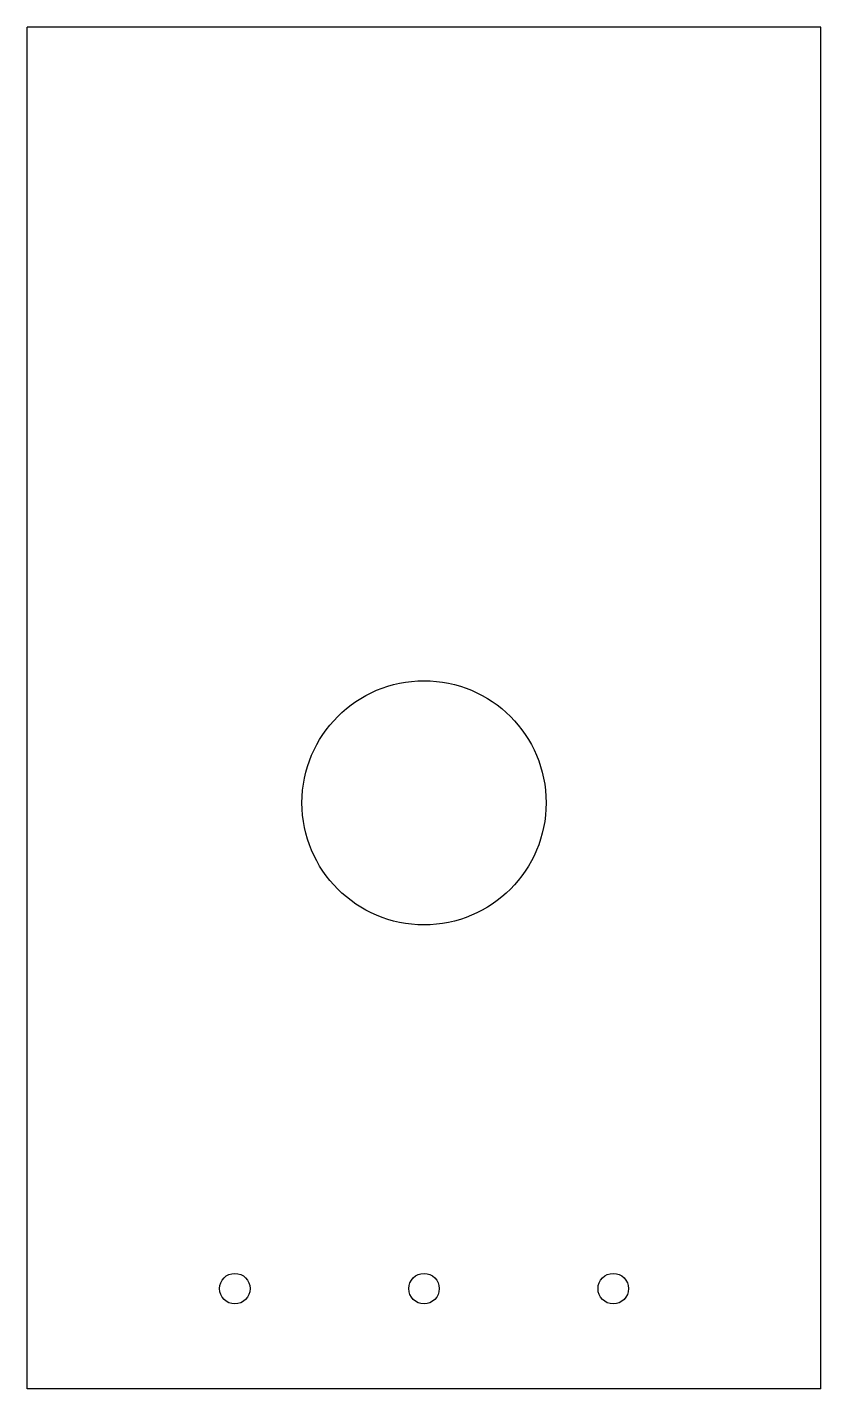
# Model space of a CAD drawing. Header units: millimetres. Extents: x 120 to 185, y 58 to 170.
import ezdxf

# ---------------------------------------------------------------- set-up
doc = ezdxf.new("R2010")
doc.units = ezdxf.units.MM
doc.layers.add('C06230-A', color=7, linetype='Continuous')

msp = doc.modelspace()

# ---------------------------------------------------------------- linework, layer by layer
at = {"layer": 'C06230-A', "color": 7, "linetype": 'Continuous'}
for p, q in [((184.59, 169.69), (119.59, 169.69)), ((119.59, 146.69), (119.59, 169.69)), ((184.59, 146.69), (184.59, 169.69)), ((119.59, 86.16), (119.59, 146.69)), ((119.59, 146.69), (119.59, 146.69)), ((184.59, 86.16), (184.59, 146.69)), ((184.59, 146.69), (184.59, 146.69)), ((119.59, 58.16), (119.59, 86.16)), ((119.59, 86.16), (119.59, 86.16)), ((184.59, 58.16), (184.59, 86.16)), ((184.59, 86.16), (184.59, 86.16)), ((184.59, 58.16), (119.59, 58.16))]:
    msp.add_line(p, q, dxfattribs=at)
for centre, radius in [((152.09, 106.16), 10), ((136.59, 66.36), 1.25), ((152.09, 66.36), 1.25), ((167.59, 66.36), 1.25)]:
    msp.add_circle(centre, radius, dxfattribs=at)

doc.saveas('drawing.dxf')
